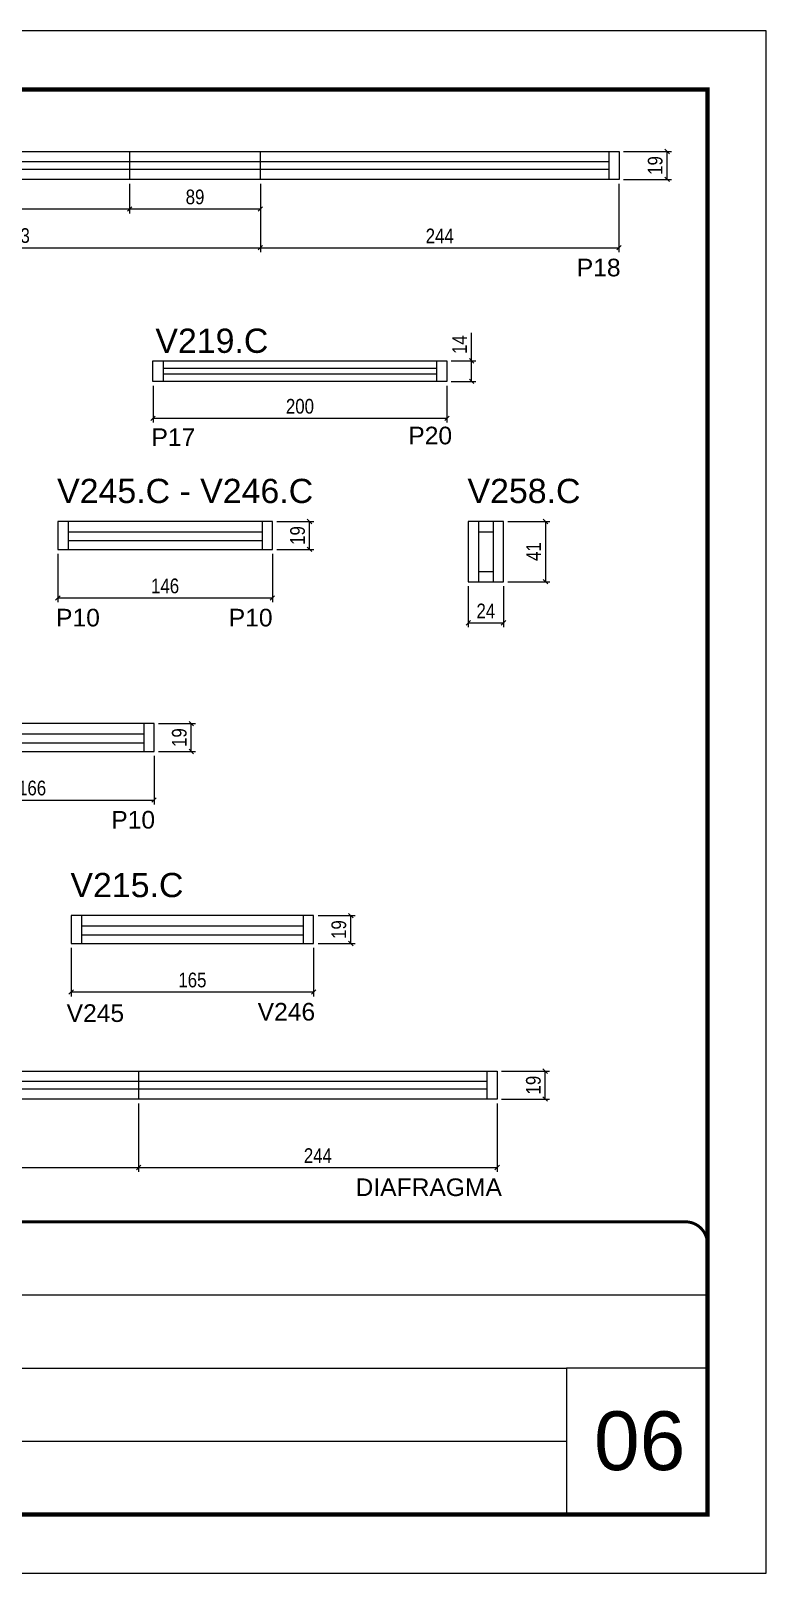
# Model space of a CAD drawing. Header units: millimetres. Extents: x 1959 to 8212, y 239 to 4735.
# Drawn here: x 4542 to 5042, y 2537 to 3587 of the extents above; entities that cross this region are included whole.
import ezdxf

# ---------------------------------------------------------------- set-up
doc = ezdxf.new("R2010")
doc.units = ezdxf.units.MM
doc.linetypes.add('CONTINUO', pattern=[0])
doc.linetypes.add('DASHED', pattern=[0.75, 0.5, -0.25])
for name, color, linetype in [('5', 5, 'Continuous'), ('COTA', 241, 'Continuous'), ('NOMENCLATURA', 7, 'Continuous'), ('Painéis', 200, 'Continuous'), ('SARR_2.2x7', 40, 'Continuous'), ('SARR_EDITAR', 141, 'Continuous')]:
    doc.layers.add(name, color=color, linetype=linetype)
for name, color, linetype, lineweight in [('CARIMBO', 255, 'Continuous', 9), ('Folhas', 255, 'Continuous', 9), ('SARRAFO DE PRESSAO', 251, 'DASHED', 9)]:
    doc.layers.add(name, color=color, linetype=linetype, lineweight=lineweight)
doc.styles.add('ARIAL', font='arial.ttf')
doc.styles.add('COTA TECNICA', font='techl___.ttf', dxfattribs={"height": 10})
doc.styles.add('COTA TECNICA-50', font='techl___.ttf', dxfattribs={"height": 10})
doc.styles.get("Standard").update_dxf_attribs({"font": 'arial.ttf'})
doc.dimstyles.new('COTA PAINEL-50', dxfattribs={"dimtxt": 10, "dimasz": 3, "dimexe": 3, "dimexo": 3, "dimgap": 3, "dimtad": 1, "dimdec": 1, "dimzin": 12, "dimdsep": 46, "dimtxsty": 'COTA TECNICA-50', "dimblk1": 'OBLIQUE', "dimblk2": 'OBLIQUE', "dimsah": 1, "dimcen": 0.9, "dimclrd": 4, "dimclre": 4, "dimclrt": 240, "dimadec": 1, "dimazin": 3, "dimtfac": 1, "dimtdec": 1, "dimtmove": 0, "dimatfit": 3, "dimfxl": 1, "dimtolj": 1, "dimtzin": 12, "dimarcsym": 0})
doc.dimstyles.new('PAINEL', dxfattribs={"dimtxt": 10, "dimasz": 3, "dimexe": 3, "dimexo": 3, "dimgap": 3, "dimtad": 1, "dimdec": 1, "dimzin": 12, "dimdsep": 46, "dimtxsty": 'COTA TECNICA', "dimblk1": 'OBLIQUE', "dimblk2": 'OBLIQUE', "dimsah": 1, "dimcen": 0.9, "dimclrd": 4, "dimclre": 4, "dimclrt": 240, "dimadec": 1, "dimazin": 3, "dimtfac": 1, "dimtdec": 1, "dimtmove": 0, "dimatfit": 3, "dimfxl": 1, "dimtolj": 1, "dimtzin": 12, "dimarcsym": 0})

# ---------------------------------------------------------------- blocks, each defined once
blk = doc.blocks.new('9999999999')
at = {"color": 30, "linetype": 'CONTINUO'}
for p, q in [((98564.6, 34379.6), (99584, 34379.6)), ((98564.6, 34329.8), (99488, 34329.8)), ((99584, 34329.8), (99488, 34329.8)), ((99488, 34329.8), (99488, 34230.2)), ((98564.6, 34280), (99488, 34280))]:
    blk.add_line(p, q, dxfattribs=at)
at = {"color": 30, "linetype": 'CONTINUO', "const_width": 2}
blk.add_lwpolyline([(99584, 34230.2), (99584, 34414.4, 0.414214), (99569, 34429.4), (98229, 34429.4, 0.414214), (98214, 34414.4), (98214, 34245.2, 0.414214), (98229, 34230.2), (99584, 34230.2)], format="xyb", dxfattribs=at)
at = {"layer": 'Folhas'}
blk.add_lwpolyline([(98139, 34190.2), (99624, 34190.2), (99624, 35240.2), (98139, 35240.2)], close=True, dxfattribs=at)
at = {"layer": 'Folhas', "color": 30, "const_width": 3}
blk.add_lwpolyline([(98214, 34230.2), (99584, 34230.2), (99584, 35200.2), (98214, 35200.2)], close=True, dxfattribs=at)
blk = doc.blocks.new('_Oblique')
at = {"color": 0, "linetype": 'ByBlock', "lineweight": -2}
blk.add_line((-0.5, -0.5), (0.5, 0.5), dxfattribs=at)
blk = doc.blocks.new('*D14')
at = {"layer": 'COTA', "color": 4, "linetype": 'ByBlock', "lineweight": -2, "transparency": 16777216}
for p, q in [((4365.1, 3482.5), (4365.1, 3436)), ((4698.1, 3482.5), (4698.1, 3436)), ((4365.1, 3439), (4698.1, 3439))]:
    blk.add_line(p, q, dxfattribs=at)
at = {"layer": 'Defpoints', "color": 0, "linetype": 'ByBlock', "transparency": 16777216}
for p in [(4365.1, 3485.5), (4698.1, 3485.5), (4698.1, 3439)]:
    blk.add_point(p, dxfattribs=at)
at = {"layer": 'COTA', "color": 4, "linetype": 'ByBlock', "lineweight": -2, "transparency": 16777216, "xscale": 3, "yscale": 3, "zscale": 3, "rotation": 180}
blk.add_blockref('_Oblique', (4365.1, 3439), dxfattribs=at)
at = {"layer": 'COTA', "color": 4, "linetype": 'ByBlock', "lineweight": -2, "transparency": 16777216, "xscale": 3, "yscale": 3, "zscale": 3}
blk.add_blockref('_Oblique', (4698.1, 3439), dxfattribs=at)
at = {"layer": 'COTA', "color": 240, "linetype": 'ByBlock', "transparency": 16777216, "insert": (4531.6, 3447.2), "char_height": 10, "attachment_point": 5, "style": 'COTA TECNICA-50'}
blk.add_mtext('\\A1;333', dxfattribs=at)
blk = doc.blocks.new('*D15')
at = {"layer": 'COTA', "color": 4, "linetype": 'ByBlock', "lineweight": -2, "transparency": 16777216}
for p, q in [((4698.1, 3482.5), (4698.1, 3436)), ((4942.1, 3482.5), (4942.1, 3436)), ((4698.1, 3439), (4942.1, 3439))]:
    blk.add_line(p, q, dxfattribs=at)
at = {"layer": 'Defpoints', "color": 0, "linetype": 'ByBlock', "transparency": 16777216}
for p in [(4698.1, 3485.5), (4942.1, 3485.5), (4942.1, 3439)]:
    blk.add_point(p, dxfattribs=at)
at = {"layer": 'COTA', "color": 4, "linetype": 'ByBlock', "lineweight": -2, "transparency": 16777216, "xscale": 3, "yscale": 3, "zscale": 3, "rotation": 180}
blk.add_blockref('_Oblique', (4698.1, 3439), dxfattribs=at)
at = {"layer": 'COTA', "color": 4, "linetype": 'ByBlock', "lineweight": -2, "transparency": 16777216, "xscale": 3, "yscale": 3, "zscale": 3}
blk.add_blockref('_Oblique', (4942.1, 3439), dxfattribs=at)
at = {"layer": 'COTA', "color": 240, "linetype": 'ByBlock', "transparency": 16777216, "insert": (4820.1, 3447), "char_height": 10, "attachment_point": 5, "style": 'COTA TECNICA-50'}
blk.add_mtext('\\A1;244', dxfattribs=at)
blk = doc.blocks.new('*D16')
at = {"layer": 'COTA', "color": 4, "lineweight": -2, "transparency": 16777216}
for p, q in [((4945.1, 3504.5), (4977.9, 3504.5)), ((4974.9, 3485.5), (4974.9, 3504.5)), ((4945.1, 3485.5), (4977.9, 3485.5))]:
    blk.add_line(p, q, dxfattribs=at)
at = {"layer": 'Defpoints', "color": 0, "transparency": 16777216}
for p in [(4942.1, 3504.5), (4974.9, 3504.5), (4942.1, 3485.5)]:
    blk.add_point(p, dxfattribs=at)
at = {"layer": 'COTA', "color": 4, "lineweight": -2, "transparency": 16777216, "xscale": 3, "yscale": 3, "zscale": 3}
for p, rotation in [((4974.9, 3504.5), 90), ((4974.9, 3485.5), 270)]:
    blk.add_blockref('_Oblique', p, dxfattribs=dict(at, rotation=rotation))
at = {"layer": 'COTA', "color": 240, "transparency": 16777216, "insert": (4966.8, 3495), "char_height": 10, "attachment_point": 5, "rotation": 90, "style": 'COTA TECNICA'}
blk.add_mtext('\\A1;19', dxfattribs=at)
blk = doc.blocks.new('*D18')
at = {"layer": 'COTA', "color": 4, "lineweight": -2, "transparency": 16777216}
for p, q in [((4365.1, 3482.5), (4365.1, 3462.4)), ((4609.1, 3482.5), (4609.1, 3462.4)), ((4365.1, 3465.4), (4609.1, 3465.4))]:
    blk.add_line(p, q, dxfattribs=at)
at = {"layer": 'Defpoints', "color": 0, "transparency": 16777216}
for p in [(4365.1, 3485.5), (4609.1, 3485.5), (4609.1, 3465.4)]:
    blk.add_point(p, dxfattribs=at)
at = {"layer": 'COTA', "color": 4, "lineweight": -2, "transparency": 16777216, "xscale": 3, "yscale": 3, "zscale": 3, "rotation": 180}
blk.add_blockref('_Oblique', (4365.1, 3465.4), dxfattribs=at)
at = {"layer": 'COTA', "color": 4, "lineweight": -2, "transparency": 16777216, "xscale": 3, "yscale": 3, "zscale": 3}
blk.add_blockref('_Oblique', (4609.1, 3465.4), dxfattribs=at)
at = {"layer": 'COTA', "color": 240, "transparency": 16777216, "insert": (4487.1, 3473.5), "char_height": 10, "attachment_point": 5, "style": 'COTA TECNICA'}
blk.add_mtext('\\A1;244', dxfattribs=at)
blk = doc.blocks.new('*D19')
at = {"layer": 'COTA', "color": 4, "lineweight": -2, "transparency": 16777216}
for p, q in [((4609.1, 3482.5), (4609.1, 3462.4)), ((4698.1, 3482.5), (4698.1, 3462.4)), ((4609.1, 3465.4), (4698.1, 3465.4))]:
    blk.add_line(p, q, dxfattribs=at)
at = {"layer": 'Defpoints', "color": 0, "transparency": 16777216}
for p in [(4609.1, 3485.5), (4698.1, 3485.5), (4698.1, 3465.4)]:
    blk.add_point(p, dxfattribs=at)
at = {"layer": 'COTA', "color": 4, "lineweight": -2, "transparency": 16777216, "xscale": 3, "yscale": 3, "zscale": 3, "rotation": 180}
blk.add_blockref('_Oblique', (4609.1, 3465.4), dxfattribs=at)
at = {"layer": 'COTA', "color": 4, "lineweight": -2, "transparency": 16777216, "xscale": 3, "yscale": 3, "zscale": 3}
blk.add_blockref('_Oblique', (4698.1, 3465.4), dxfattribs=at)
at = {"layer": 'COTA', "color": 240, "transparency": 16777216, "insert": (4653.6, 3473.5), "char_height": 10, "attachment_point": 5, "style": 'COTA TECNICA'}
blk.add_mtext('\\A1;89', dxfattribs=at)
blk = doc.blocks.new('*D30')
at = {"layer": 'COTA', "color": 4, "linetype": 'ByBlock', "lineweight": -2, "transparency": 16777216}
for p, q in [((4625, 3345), (4625, 3319.9)), ((4825, 3345), (4825, 3319.9)), ((4625, 3322.9), (4825, 3322.9))]:
    blk.add_line(p, q, dxfattribs=at)
at = {"layer": 'Defpoints', "color": 0, "linetype": 'ByBlock', "transparency": 16777216}
for p in [(4625, 3348), (4825, 3348), (4825, 3322.9)]:
    blk.add_point(p, dxfattribs=at)
at = {"layer": 'COTA', "color": 4, "linetype": 'ByBlock', "lineweight": -2, "transparency": 16777216, "xscale": 3, "yscale": 3, "zscale": 3, "rotation": 180}
blk.add_blockref('_Oblique', (4625, 3322.9), dxfattribs=at)
at = {"layer": 'COTA', "color": 4, "linetype": 'ByBlock', "lineweight": -2, "transparency": 16777216, "xscale": 3, "yscale": 3, "zscale": 3}
blk.add_blockref('_Oblique', (4825, 3322.9), dxfattribs=at)
at = {"layer": 'COTA', "color": 240, "linetype": 'ByBlock', "transparency": 16777216, "insert": (4725, 3331), "char_height": 10, "attachment_point": 5, "style": 'COTA TECNICA-50'}
blk.add_mtext('\\A1;200', dxfattribs=at)
blk = doc.blocks.new('*D37')
at = {"layer": 'COTA', "color": 4, "lineweight": -2, "transparency": 16777216}
for p, q in [((4841.8, 3362), (4841.8, 3381.1)), ((4828, 3362), (4844.8, 3362)), ((4841.8, 3348), (4841.8, 3362)), ((4828, 3348), (4844.8, 3348))]:
    blk.add_line(p, q, dxfattribs=at)
at = {"layer": 'Defpoints', "color": 0, "transparency": 16777216}
for p in [(4825, 3362), (4841.8, 3362), (4825, 3348)]:
    blk.add_point(p, dxfattribs=at)
at = {"layer": 'COTA', "color": 4, "lineweight": -2, "transparency": 16777216, "xscale": 3, "yscale": 3, "zscale": 3}
for p, rotation in [((4841.8, 3362), 90), ((4841.8, 3348), 270)]:
    blk.add_blockref('_Oblique', p, dxfattribs=dict(at, rotation=rotation))
at = {"layer": 'COTA', "color": 240, "transparency": 16777216, "insert": (4833.7, 3373), "char_height": 10, "attachment_point": 5, "rotation": 90, "style": 'COTA TECNICA'}
blk.add_mtext('\\A1;14', dxfattribs=at)
blk = doc.blocks.new('*D29')
at = {"layer": 'COTA', "color": 4, "lineweight": -2, "transparency": 16777216}
for p, q in [((4709.2, 3252.6), (4734.5, 3252.6)), ((4731.5, 3233.6), (4731.5, 3252.6)), ((4709.2, 3233.6), (4734.5, 3233.6))]:
    blk.add_line(p, q, dxfattribs=at)
at = {"layer": 'Defpoints', "color": 0, "transparency": 16777216}
for p in [(4706.2, 3252.6), (4731.5, 3252.6), (4706.2, 3233.6)]:
    blk.add_point(p, dxfattribs=at)
at = {"layer": 'COTA', "color": 4, "lineweight": -2, "transparency": 16777216, "xscale": 3, "yscale": 3, "zscale": 3}
for p, rotation in [((4731.5, 3252.6), 90), ((4731.5, 3233.6), 270)]:
    blk.add_blockref('_Oblique', p, dxfattribs=dict(at, rotation=rotation))
at = {"layer": 'COTA', "color": 240, "transparency": 16777216, "insert": (4723.4, 3243.1), "char_height": 10, "attachment_point": 5, "rotation": 90, "style": 'COTA TECNICA'}
blk.add_mtext('\\A1;19', dxfattribs=at)
blk = doc.blocks.new('*D34')
at = {"layer": 'COTA', "color": 4, "linetype": 'ByBlock', "lineweight": -2, "transparency": 16777216}
for p, q in [((4560.2, 3230.6), (4560.2, 3197.6)), ((4706.2, 3230.6), (4706.2, 3197.6)), ((4560.2, 3200.6), (4706.2, 3200.6))]:
    blk.add_line(p, q, dxfattribs=at)
at = {"layer": 'Defpoints', "color": 0, "linetype": 'ByBlock', "transparency": 16777216}
for p in [(4560.2, 3233.6), (4706.2, 3233.6), (4706.2, 3200.6)]:
    blk.add_point(p, dxfattribs=at)
at = {"layer": 'COTA', "color": 4, "linetype": 'ByBlock', "lineweight": -2, "transparency": 16777216, "xscale": 3, "yscale": 3, "zscale": 3, "rotation": 180}
blk.add_blockref('_Oblique', (4560.2, 3200.6), dxfattribs=at)
at = {"layer": 'COTA', "color": 4, "linetype": 'ByBlock', "lineweight": -2, "transparency": 16777216, "xscale": 3, "yscale": 3, "zscale": 3}
blk.add_blockref('_Oblique', (4706.2, 3200.6), dxfattribs=at)
at = {"layer": 'COTA', "color": 240, "linetype": 'ByBlock', "transparency": 16777216, "insert": (4633.2, 3208.7), "char_height": 10, "attachment_point": 5, "style": 'COTA TECNICA-50'}
blk.add_mtext('\\A1;146', dxfattribs=at)
blk = doc.blocks.new('*D35')
at = {"layer": 'COTA', "color": 4, "lineweight": -2, "transparency": 16777216}
for p, q in [((4839.5, 3208.6), (4839.5, 3180.6)), ((4863.5, 3208.6), (4863.5, 3180.6)), ((4839.5, 3183.6), (4863.5, 3183.6))]:
    blk.add_line(p, q, dxfattribs=at)
at = {"layer": 'Defpoints', "color": 0, "transparency": 16777216}
for p in [(4839.5, 3211.6), (4863.5, 3211.6), (4863.5, 3183.6)]:
    blk.add_point(p, dxfattribs=at)
at = {"layer": 'COTA', "color": 4, "lineweight": -2, "transparency": 16777216, "xscale": 3, "yscale": 3, "zscale": 3, "rotation": 180}
blk.add_blockref('_Oblique', (4839.5, 3183.6), dxfattribs=at)
at = {"layer": 'COTA', "color": 4, "lineweight": -2, "transparency": 16777216, "xscale": 3, "yscale": 3, "zscale": 3}
blk.add_blockref('_Oblique', (4863.5, 3183.6), dxfattribs=at)
at = {"layer": 'COTA', "color": 240, "transparency": 16777216, "insert": (4851.5, 3191.7), "char_height": 10, "attachment_point": 5, "style": 'COTA TECNICA'}
blk.add_mtext('\\A1;24', dxfattribs=at)
blk = doc.blocks.new('*D36')
at = {"layer": 'COTA', "color": 4, "lineweight": -2, "transparency": 16777216}
for p, q in [((4866.5, 3252.6), (4895.1, 3252.6)), ((4892.1, 3252.6), (4892.1, 3211.6)), ((4866.5, 3211.6), (4895.1, 3211.6))]:
    blk.add_line(p, q, dxfattribs=at)
at = {"layer": 'Defpoints', "color": 0, "transparency": 16777216}
for p in [(4863.5, 3252.6), (4863.5, 3211.6), (4892.1, 3211.6)]:
    blk.add_point(p, dxfattribs=at)
at = {"layer": 'COTA', "color": 4, "lineweight": -2, "transparency": 16777216, "xscale": 3, "yscale": 3, "zscale": 3}
for p, rotation in [((4892.1, 3252.6), 90), ((4892.1, 3211.6), 270)]:
    blk.add_blockref('_Oblique', p, dxfattribs=dict(at, rotation=rotation))
at = {"layer": 'COTA', "color": 240, "transparency": 16777216, "insert": (4884, 3232.1), "char_height": 10, "attachment_point": 5, "rotation": 90, "style": 'COTA TECNICA'}
blk.add_mtext('\\A1;41', dxfattribs=at)
blk = doc.blocks.new('*D50')
at = {"layer": 'COTA', "color": 4, "lineweight": -2, "transparency": 16777216}
for p, q in [((4862.2, 2878.4), (4894.9, 2878.4)), ((4891.9, 2859.4), (4891.9, 2878.4)), ((4862.2, 2859.4), (4894.9, 2859.4))]:
    blk.add_line(p, q, dxfattribs=at)
at = {"layer": 'Defpoints', "color": 0, "transparency": 16777216}
for p in [(4859.2, 2878.4), (4891.9, 2878.4), (4859.2, 2859.4)]:
    blk.add_point(p, dxfattribs=at)
at = {"layer": 'COTA', "color": 4, "lineweight": -2, "transparency": 16777216, "xscale": 3, "yscale": 3, "zscale": 3}
for p, rotation in [((4891.9, 2878.4), 90), ((4891.9, 2859.4), 270)]:
    blk.add_blockref('_Oblique', p, dxfattribs=dict(at, rotation=rotation))
at = {"layer": 'COTA', "color": 240, "transparency": 16777216, "insert": (4883.9, 2868.9), "char_height": 10, "attachment_point": 5, "rotation": 90, "style": 'COTA TECNICA'}
blk.add_mtext('\\A1;19', dxfattribs=at)
blk = doc.blocks.new('*D53')
at = {"layer": 'COTA', "color": 4, "lineweight": -2, "transparency": 16777216}
for p, q in [((4425.7, 2856.4), (4425.7, 2809.8)), ((4615.2, 2856.4), (4615.2, 2809.8)), ((4425.7, 2812.8), (4615.2, 2812.8))]:
    blk.add_line(p, q, dxfattribs=at)
at = {"layer": 'Defpoints', "color": 0, "transparency": 16777216}
for p in [(4425.7, 2859.4), (4615.2, 2859.4), (4615.2, 2812.8)]:
    blk.add_point(p, dxfattribs=at)
at = {"layer": 'COTA', "color": 4, "lineweight": -2, "transparency": 16777216, "xscale": 3, "yscale": 3, "zscale": 3, "rotation": 180}
blk.add_blockref('_Oblique', (4425.7, 2812.8), dxfattribs=at)
at = {"layer": 'COTA', "color": 4, "lineweight": -2, "transparency": 16777216, "xscale": 3, "yscale": 3, "zscale": 3}
blk.add_blockref('_Oblique', (4615.2, 2812.8), dxfattribs=at)
at = {"layer": 'COTA', "color": 240, "transparency": 16777216, "insert": (4520.4, 2821), "char_height": 10, "attachment_point": 5, "style": 'COTA TECNICA'}
blk.add_mtext('\\A1;189.5', dxfattribs=at)
blk = doc.blocks.new('*D58')
at = {"layer": 'COTA', "color": 4, "lineweight": -2, "transparency": 16777216}
for p, q in [((4615.2, 2856.4), (4615.2, 2809.8)), ((4859.2, 2856.4), (4859.2, 2809.8)), ((4615.2, 2812.8), (4859.2, 2812.8))]:
    blk.add_line(p, q, dxfattribs=at)
at = {"layer": 'Defpoints', "color": 0, "transparency": 16777216}
for p in [(4615.2, 2859.4), (4859.2, 2859.4), (4859.2, 2812.8)]:
    blk.add_point(p, dxfattribs=at)
at = {"layer": 'COTA', "color": 4, "lineweight": -2, "transparency": 16777216, "xscale": 3, "yscale": 3, "zscale": 3, "rotation": 180}
blk.add_blockref('_Oblique', (4615.2, 2812.8), dxfattribs=at)
at = {"layer": 'COTA', "color": 4, "lineweight": -2, "transparency": 16777216, "xscale": 3, "yscale": 3, "zscale": 3}
blk.add_blockref('_Oblique', (4859.2, 2812.8), dxfattribs=at)
at = {"layer": 'COTA', "color": 240, "transparency": 16777216, "insert": (4737.2, 2820.9), "char_height": 10, "attachment_point": 5, "style": 'COTA TECNICA'}
blk.add_mtext('\\A1;244', dxfattribs=at)
blk = doc.blocks.new('*D84')
at = {"layer": 'COTA', "color": 4, "lineweight": -2, "transparency": 16777216}
for p, q in [((4628.7, 3115), (4654, 3115)), ((4651, 3096), (4651, 3115)), ((4628.7, 3096), (4654, 3096))]:
    blk.add_line(p, q, dxfattribs=at)
at = {"layer": 'Defpoints', "color": 0, "transparency": 16777216}
for p in [(4625.7, 3115), (4651, 3115), (4625.7, 3096)]:
    blk.add_point(p, dxfattribs=at)
at = {"layer": 'COTA', "color": 4, "lineweight": -2, "transparency": 16777216, "xscale": 3, "yscale": 3, "zscale": 3}
for p, rotation in [((4651, 3115), 90), ((4651, 3096), 270)]:
    blk.add_blockref('_Oblique', p, dxfattribs=dict(at, rotation=rotation))
at = {"layer": 'COTA', "color": 240, "transparency": 16777216, "insert": (4642.9, 3105.5), "char_height": 10, "attachment_point": 5, "rotation": 90, "style": 'COTA TECNICA'}
blk.add_mtext('\\A1;19', dxfattribs=at)
blk = doc.blocks.new('*D85')
at = {"layer": 'COTA', "color": 4, "linetype": 'ByBlock', "lineweight": -2, "transparency": 16777216}
for p, q in [((4459.7, 3093), (4459.7, 3060)), ((4625.7, 3093), (4625.7, 3060)), ((4459.7, 3063), (4625.7, 3063))]:
    blk.add_line(p, q, dxfattribs=at)
at = {"layer": 'Defpoints', "color": 0, "linetype": 'ByBlock', "transparency": 16777216}
for p in [(4459.7, 3096), (4625.7, 3096), (4625.7, 3063)]:
    blk.add_point(p, dxfattribs=at)
at = {"layer": 'COTA', "color": 4, "linetype": 'ByBlock', "lineweight": -2, "transparency": 16777216, "xscale": 3, "yscale": 3, "zscale": 3, "rotation": 180}
blk.add_blockref('_Oblique', (4459.7, 3063), dxfattribs=at)
at = {"layer": 'COTA', "color": 4, "linetype": 'ByBlock', "lineweight": -2, "transparency": 16777216, "xscale": 3, "yscale": 3, "zscale": 3}
blk.add_blockref('_Oblique', (4625.7, 3063), dxfattribs=at)
at = {"layer": 'COTA', "color": 240, "linetype": 'ByBlock', "transparency": 16777216, "insert": (4542.7, 3071.1), "char_height": 10, "attachment_point": 5, "style": 'COTA TECNICA-50'}
blk.add_mtext('\\A1;166', dxfattribs=at)
blk = doc.blocks.new('*D98')
at = {"layer": 'COTA', "color": 4, "lineweight": -2, "transparency": 16777216}
for p, q in [((4737.3, 2984.3), (4762.6, 2984.3)), ((4759.6, 2965.3), (4759.6, 2984.3)), ((4737.3, 2965.3), (4762.6, 2965.3))]:
    blk.add_line(p, q, dxfattribs=at)
at = {"layer": 'Defpoints', "color": 0, "transparency": 16777216}
for p in [(4734.3, 2984.3), (4759.6, 2984.3), (4734.3, 2965.3)]:
    blk.add_point(p, dxfattribs=at)
at = {"layer": 'COTA', "color": 4, "lineweight": -2, "transparency": 16777216, "xscale": 3, "yscale": 3, "zscale": 3}
for p, rotation in [((4759.6, 2984.3), 90), ((4759.6, 2965.3), 270)]:
    blk.add_blockref('_Oblique', p, dxfattribs=dict(at, rotation=rotation))
at = {"layer": 'COTA', "color": 240, "transparency": 16777216, "insert": (4751.5, 2974.8), "char_height": 10, "attachment_point": 5, "rotation": 90, "style": 'COTA TECNICA'}
blk.add_mtext('\\A1;19', dxfattribs=at)
blk = doc.blocks.new('*D99')
at = {"layer": 'COTA', "color": 4, "linetype": 'ByBlock', "lineweight": -2, "transparency": 16777216}
for p, q in [((4569.3, 2962.3), (4569.3, 2929.3)), ((4734.3, 2962.3), (4734.3, 2929.3)), ((4569.3, 2932.3), (4734.3, 2932.3))]:
    blk.add_line(p, q, dxfattribs=at)
at = {"layer": 'Defpoints', "color": 0, "linetype": 'ByBlock', "transparency": 16777216}
for p in [(4569.3, 2965.3), (4734.3, 2965.3), (4734.3, 2932.3)]:
    blk.add_point(p, dxfattribs=at)
at = {"layer": 'COTA', "color": 4, "linetype": 'ByBlock', "lineweight": -2, "transparency": 16777216, "xscale": 3, "yscale": 3, "zscale": 3, "rotation": 180}
blk.add_blockref('_Oblique', (4569.3, 2932.3), dxfattribs=at)
at = {"layer": 'COTA', "color": 4, "linetype": 'ByBlock', "lineweight": -2, "transparency": 16777216, "xscale": 3, "yscale": 3, "zscale": 3}
blk.add_blockref('_Oblique', (4734.3, 2932.3), dxfattribs=at)
at = {"layer": 'COTA', "color": 240, "linetype": 'ByBlock', "transparency": 16777216, "insert": (4651.8, 2940.4), "char_height": 10, "attachment_point": 5, "style": 'COTA TECNICA-50'}
blk.add_mtext('\\A1;165', dxfattribs=at)

msp = doc.modelspace()

# ---------------------------------------------------------------- linework, layer by layer
at = {"layer": 'Painéis', "linetype": 'ByBlock'}
for p, q in [((4609.13, 3485.54), (4609.13, 3504.54)), ((4698.13, 3485.54), (4698.13, 3504.54)), ((3693.67, 2878.41), (4859.17, 2878.41)), ((4615.17, 2878.41), (4615.17, 2859.41)), ((4859.17, 2878.41), (4859.17, 2859.41)), ((4859.17, 2859.41), (3693.67, 2859.41))]:
    msp.add_line(p, q, dxfattribs=at)
for points in [[(4365.13, 3504.54), (4942.13, 3504.54), (4942.13, 3485.54), (4365.13, 3485.54)], [(4624.98, 3361.98), (4824.98, 3361.98), (4824.98, 3347.98), (4624.98, 3347.98)], [(4560.22, 3252.59), (4560.22, 3233.59), (4706.22, 3233.59), (4706.22, 3252.59)], [(4839.5, 3252.59), (4839.5, 3211.59), (4863.5, 3211.59), (4863.5, 3252.59)], [(4459.71, 3114.98), (4459.71, 3095.98), (4625.71, 3095.98), (4625.71, 3114.98)], [(4569.28, 2984.29), (4569.28, 2965.29), (4734.28, 2965.29), (4734.28, 2984.29)]]:
    msp.add_lwpolyline(points, close=True, dxfattribs=at)
at = {"layer": 'SARR_2.2x7', "linetype": 'Continuous'}
for p, q in [((4698.13, 3497.54), (4372.13, 3497.54)), ((4935.13, 3497.54), (4698.13, 3497.54)), ((4935.13, 3504.54), (4935.13, 3485.54)), ((4372.13, 3492.54), (4698.13, 3492.54)), ((4698.13, 3492.54), (4935.13, 3492.54)), ((4631.98, 3361.98), (4631.98, 3347.98)), ((4817.98, 3361.98), (4817.98, 3347.98)), ((4567.22, 3252.59), (4567.22, 3233.59)), ((4567.22, 3245.59), (4699.22, 3245.59)), ((4699.22, 3252.59), (4699.22, 3233.59)), ((4846.5, 3252.59), (4846.5, 3211.59)), ((4846.5, 3245.59), (4856.5, 3245.59)), ((4856.5, 3252.59), (4856.5, 3211.59)), ((4567.22, 3239.59), (4699.22, 3239.59)), ((4846.5, 3218.59), (4856.5, 3218.59)), ((4618.71, 3114.98), (4618.71, 3095.98)), ((4466.71, 3107.98), (4618.71, 3107.98)), ((4466.71, 3101.98), (4618.71, 3101.98)), ((4576.28, 2984.29), (4576.28, 2965.29)), ((4727.28, 2984.29), (4727.28, 2965.29)), ((4576.28, 2977.29), (4727.28, 2977.29)), ((4576.28, 2971.29), (4727.28, 2971.29)), ((4852.17, 2878.41), (4852.17, 2859.41)), ((4615.17, 2871.41), (4425.67, 2871.41)), ((4852.17, 2871.41), (4615.17, 2871.41)), ((4425.67, 2866.41), (4615.17, 2866.41)), ((4615.17, 2866.41), (4852.17, 2866.41))]:
    msp.add_line(p, q, dxfattribs=at)
at = {"layer": 'SARR_EDITAR', "linetype": 'Continuous'}
for p, q in [((4631.98, 3356.98), (4817.98, 3356.98)), ((4817.98, 3352.98), (4631.98, 3352.98))]:
    msp.add_line(p, q, dxfattribs=at)

# ---------------------------------------------------------------- block references
at = {"layer": 'SARRAFO DE PRESSAO', "color": 6, "linetype": 'ByBlock'}
msp.add_blockref('9999999999', (-94581.71, -31653.56), dxfattribs=at)

# ---------------------------------------------------------------- texts
at = {"layer": '5', "linetype": 'Continuous'}
for s, rotation, p in [('P18', 359.99996, (4913.39, 3419.5)), ('P17', 359.99996, (4623.94, 3303.99)), ('P20', 359.99996, (4798.72, 3305.14)), ('P10', 0.00004, (4559, 3181.16)), ('P10', 0.00004, (4676.54, 3181.16)), ('P10', 359.99996, (4596.57, 3043.55)), ('V245', 359.99996, (4566.19, 2911.91)), ('V246', 359.99996, (4696.19, 2912.86)), ('DIAFRAGMA', 359.99996, (4762.81, 2793.37))]:
    msp.add_text(s, height=12, rotation=rotation, dxfattribs=at).set_placement(p)
at = {"layer": 'CARIMBO', "style": 'ARIAL'}
msp.add_text('06', height=40, dxfattribs=at).set_placement((4925.13, 2606.79))
at = {"layer": 'NOMENCLATURA', "linetype": 'Continuous'}
for s, p in [('V219.C', (4626.61, 3367.41)), ('V245.C - V246.C', (4559.75, 3265.16)), ('V258.C', (4839.03, 3265.16)), ('V215.C', (4568.81, 2996.86))]:
    msp.add_text(s, height=16.5, dxfattribs=at).set_placement(p)

# ---------------------------------------------------------------- dimensions: what is measured, and where the dimension line sits
at = {"layer": 'COTA'}
for base, p1, p2, picture, middle in [((4974.9, 3504.54), (4942.13, 3485.54), (4942.13, 3504.54), '*D16', (4966.81, 3495.04)), ((4841.79, 3361.98), (4824.98, 3347.98), (4824.98, 3361.98), '*D37', (4833.72, 3373.04)), ((4731.52, 3252.59), (4706.22, 3233.59), (4706.22, 3252.59), '*D29', (4723.43, 3243.09)), ((4892.08, 3211.59), (4863.5, 3252.59), (4863.5, 3211.59), '*D36', (4884, 3232.09)), ((4651.01, 3114.98), (4625.71, 3095.98), (4625.71, 3114.98), '*D84', (4642.92, 3105.48)), ((4759.58, 2984.29), (4734.28, 2965.29), (4734.28, 2984.29), '*D98', (4751.49, 2974.79)), ((4891.94, 2878.41), (4859.17, 2859.41), (4859.17, 2878.41), '*D50', (4883.85, 2868.91))]:
    dim = msp.add_linear_dim(base=base, p1=p1, p2=p2, angle=90, dimstyle='PAINEL', dxfattribs=at)
    dim.commit()
    dim.dimension.update_dxf_attribs({"geometry": picture, "text_midpoint": middle})
at = {"layer": 'COTA', "color": 1, "linetype": 'ByBlock'}
for base, p1, p2, picture, middle in [((4698.13, 3438.96), (4365.13, 3485.54), (4698.13, 3485.54), '*D14', (4531.63, 3447.18)), ((4942.13, 3438.96), (4698.13, 3485.54), (4942.13, 3485.54), '*D15', (4820.13, 3447.04)), ((4824.98, 3322.86), (4624.98, 3347.98), (4824.98, 3347.98), '*D30', (4724.98, 3330.97)), ((4706.22, 3200.63), (4560.22, 3233.59), (4706.22, 3233.59), '*D34', (4633.22, 3208.73)), ((4625.71, 3063.01), (4459.71, 3095.98), (4625.71, 3095.98), '*D85', (4542.71, 3071.11)), ((4734.28, 2932.32), (4569.28, 2965.29), (4734.28, 2965.29), '*D99', (4651.78, 2940.43))]:
    dim = msp.add_linear_dim(base=base, p1=p1, p2=p2, dimstyle='COTA PAINEL-50', override={"dimarcsym": 1}, dxfattribs=at)
    dim.commit()
    dim.dimension.update_dxf_attribs({"geometry": picture, "text_midpoint": middle})
at = {"layer": 'COTA'}
for base, p1, p2, picture, middle in [((4609.13, 3465.38), (4365.13, 3485.54), (4609.13, 3485.54), '*D18', (4487.13, 3473.45)), ((4863.5, 3183.63), (4839.5, 3211.59), (4863.5, 3211.59), '*D35', (4851.5, 3191.7)), ((4859.17, 2812.84), (4615.17, 2859.41), (4859.17, 2859.41), '*D58', (4737.17, 2820.91))]:
    dim = msp.add_linear_dim(base=base, p1=p1, p2=p2, dimstyle='PAINEL', dxfattribs=at)
    dim.commit()
    dim.dimension.update_dxf_attribs({"geometry": picture, "text_midpoint": middle})
for base, p1, p2, picture, middle in [((4698.13, 3465.38), (4609.13, 3485.54), (4698.13, 3485.54), '*D19', (4653.63, 3473.48)), ((4615.17, 2812.84), (4425.67, 2859.41), (4615.17, 2859.41), '*D53', (4520.42, 2820.97))]:
    dim = msp.add_linear_dim(base=base, p1=p1, p2=p2, dimstyle='PAINEL', override={"dimtmove": 1}, dxfattribs=at)
    dim.commit()
    dim.dimension.update_dxf_attribs({"geometry": picture, "text_midpoint": middle})

doc.saveas('drawing.dxf')
